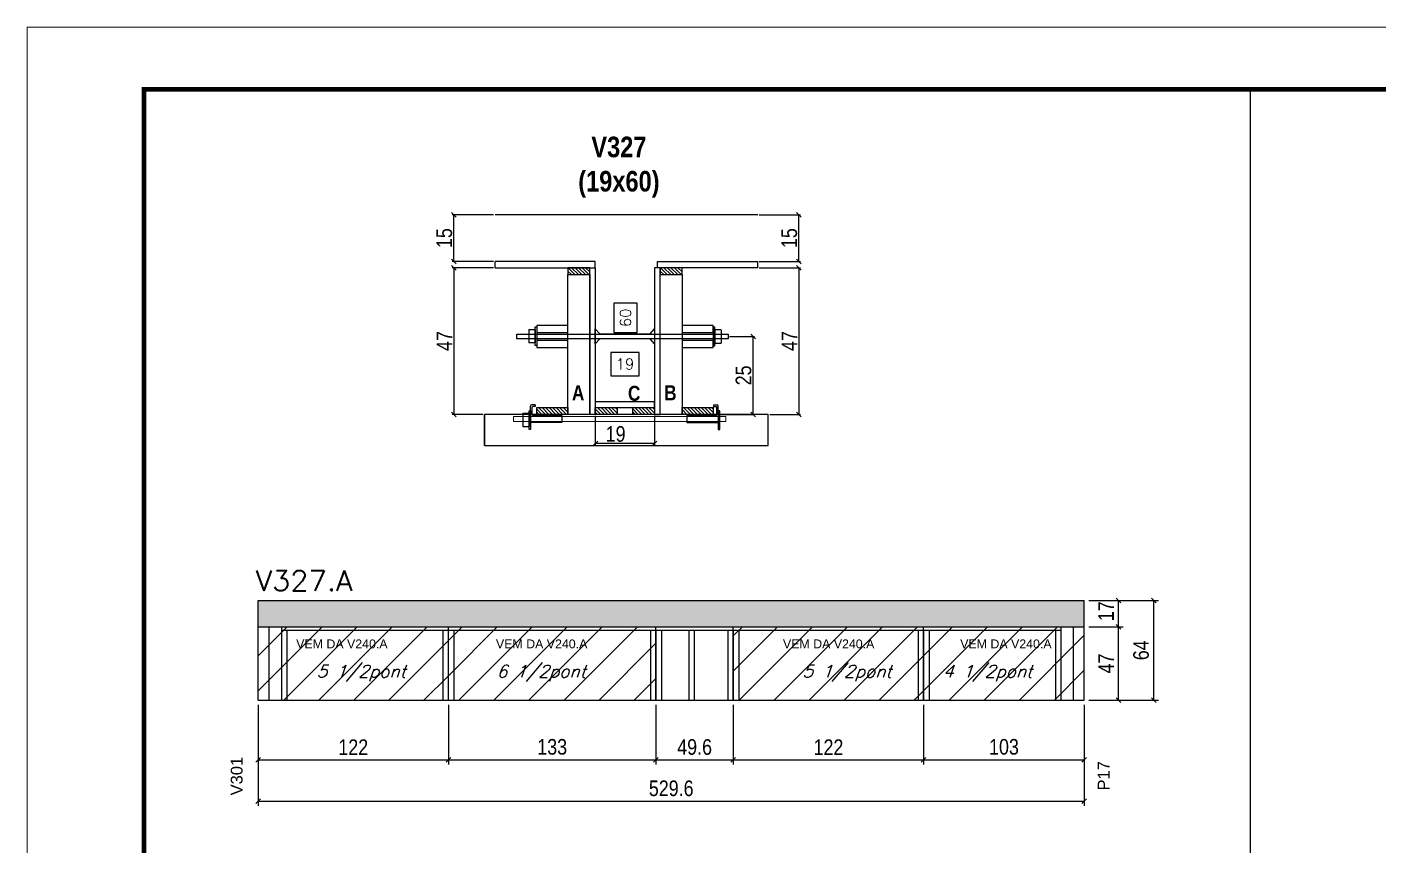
# Model space of a CAD drawing. Extents: x -3394 to 16474, y -5031 to 14397.
# Drawn here: x 7442 to 8309, y 3534 to 4059 of the extents above; entities that cross this region are included whole.
import ezdxf

# ---------------------------------------------------------------- set-up
doc = ezdxf.new("R2010")
doc.units = 0
doc.linetypes.add('DASHED', pattern=[0.75, 0.5, -0.25])
doc.layers.get('0').update_dxf_attribs({"linetype": 'CONTINUOUS'})
doc.layers.get('Defpoints').update_dxf_attribs({"linetype": 'CONTINUOUS'})
for name, color, linetype in [('1HACHURA MADEIRAS', 1, 'CONTINUOUS'), ('barrote', 251, 'CONTINUOUS'), ('COTA', 241, 'CONTINUOUS'), ('Cota Seção (2x)', 4, 'CONTINUOUS'), ('detalhes', 4, 'CONTINUOUS'), ('NOMENCLATURA', 7, 'CONTINUOUS'), ('Painéis', 200, 'CONTINUOUS'), ('presilha', 1, 'CONTINUOUS'), ('SARR_2.2x10', 60, 'CONTINUOUS'), ('SARR_2.2x7', 40, 'CONTINUOUS'), ('SARR_3.5x7', 81, 'CONTINUOUS'), ('texto', 7, 'CONTINUOUS'), ('Tubo de PVC', 51, 'CONTINUOUS')]:
    doc.layers.add(name, color=color, linetype=linetype)
for name, color, linetype, lineweight in [('CONCRETO', 251, 'CONTINUOUS', 25), ('Folhas', 255, 'CONTINUOUS', 9), ('REAPROVEITAMENTO', 251, 'CONTINUOUS', 9), ('SARRAFO DE PRESSAO', 251, 'DASHED', 9), ('SCO-___-LAJ', 2, 'CONTINUOUS', 0), ('Texto Seção', 7, 'CONTINUOUS', 15)]:
    doc.layers.add(name, color=color, linetype=linetype, lineweight=lineweight)
doc.styles.add('ARIAL', font='arial.ttf')
doc.styles.add('COTA TECNICA', font='techl___.ttf', dxfattribs={"height": 10})
doc.styles.add('COTA TECNICA 2X', font='techl___.ttf', dxfattribs={"height": 10})
doc.styles.add('REGUA-120', font='ROMANS.shx', dxfattribs={"height": 15})
doc.styles.add('ROMANS', font='romans.shx')
doc.styles.add('TECNICA', font='techb___.ttf', dxfattribs={"height": 10})
doc.dimstyles.new('Cota Seção interna', dxfattribs={"dimtxt": 7, "dimasz": 6, "dimexe": 0.18, "dimexo": 2, "dimgap": -4, "dimtad": 3, "dimdec": 1, "dimlfac": 0.5, "dimzin": 12, "dimdsep": 46, "dimtxsty": 'ROMANS', "dimblk": 'ARCHTICK', "dimcen": 0.09, "dimse1": 1, "dimse2": 1, "dimsd1": 1, "dimsd2": 1, "dimclrd": 180, "dimclre": 5, "dimclrt": 1, "dimadec": 0, "dimazin": 3, "dimtfac": 1, "dimtdec": 1, "dimtofl": 0, "dimtmove": 0, "dimatfit": 3, "dimldrblk": 'ARCHTICK', "dimfxl": 1, "dimtolj": 1, "dimtzin": 0, "dimarcsym": 0})
doc.dimstyles.new('PAINEL', dxfattribs={"dimtxt": 10, "dimasz": 3, "dimexe": 3, "dimexo": 3, "dimgap": 3, "dimtad": 1, "dimdec": 1, "dimzin": 12, "dimdsep": 46, "dimtxsty": 'COTA TECNICA', "dimblk1": 'OBLIQUE', "dimblk2": 'OBLIQUE', "dimsah": 1, "dimcen": 0.9, "dimclrd": 4, "dimclre": 4, "dimclrt": 240, "dimadec": 1, "dimazin": 3, "dimtfac": 1, "dimtdec": 1, "dimtmove": 0, "dimatfit": 3, "dimfxl": 1, "dimtolj": 1, "dimtzin": 12, "dimarcsym": 0})
doc.dimstyles.new('SECAO', dxfattribs={"dimscale": 0.333333, "dimtxt": 5, "dimasz": 9, "dimexe": 3, "dimexo": 3, "dimgap": 3, "dimtad": 1, "dimdec": 1, "dimlfac": 0.5, "dimzin": 12, "dimdsep": 46, "dimtxsty": 'COTA TECNICA 2X', "dimblk1": 'OBLIQUE', "dimblk2": 'OBLIQUE', "dimsah": 1, "dimcen": 0.9, "dimclrd": 4, "dimclre": 4, "dimclrt": 240, "dimadec": 1, "dimazin": 3, "dimtfac": 1, "dimtdec": 1, "dimtmove": 0, "dimatfit": 3, "dimfxl": 1, "dimtolj": 1, "dimtzin": 12, "dimarcsym": 0})
pattern_1 = [(45, (5717.438, -4862.023), (-11.22532, 11.22532), [])]

# ---------------------------------------------------------------- blocks, each defined once
blk = doc.blocks.new('9999999999')
at = {"layer": 'Folhas'}
blk.add_lwpolyline([(98138.98, 34190.21), (99623.98, 34190.21), (99623.98, 35240.21), (98138.98, 35240.21)], close=True, dxfattribs=at)
at = {"layer": 'Folhas', "color": 30, "const_width": 3}
blk.add_lwpolyline([(98213.98, 34230.21), (99583.98, 34230.21), (99583.98, 35200.21), (98213.98, 35200.21)], close=True, dxfattribs=at)
blk = doc.blocks.new('_Oblique')
at = {"color": 0, "linetype": 'ByBlock', "lineweight": -2}
blk.add_line((-0.5, -0.5), (0.5, 0.5), dxfattribs=at)
blk = doc.blocks.new('*D1207')
at = {"layer": 'COTA', "color": 4, "lineweight": -2, "transparency": 16777216}
for p, q in [((7806.48, 3810.06), (7806.48, 3791.39)), ((7844.48, 3810.06), (7844.48, 3791.39)), ((7844.48, 3792.39), (7806.48, 3792.39))]:
    blk.add_line(p, q, dxfattribs=at)
at = {"layer": 'Defpoints', "color": 0, "transparency": 16777216}
for p in [(7806.48, 3811.06), (7844.48, 3811.06), (7806.48, 3792.39)]:
    blk.add_point(p, dxfattribs=at)
at = {"layer": 'COTA', "color": 4, "lineweight": -2, "transparency": 16777216, "xscale": 3, "yscale": 3, "zscale": 3, "rotation": 180}
blk.add_blockref('_Oblique', (7806.48, 3792.39), dxfattribs=at)
at = {"layer": 'COTA', "color": 4, "lineweight": -2, "transparency": 16777216, "xscale": 3, "yscale": 3, "zscale": 3}
blk.add_blockref('_Oblique', (7844.48, 3792.39), dxfattribs=at)
at = {"layer": 'COTA', "color": 240, "transparency": 16777216, "insert": (7819.48, 3798.47), "char_height": 10, "attachment_point": 5, "style": 'COTA TECNICA 2X'}
blk.add_mtext('\\A1;19', dxfattribs=at)
blk = doc.blocks.new('PRESILHA METÁLICA 1')
at = {"layer": 'presilha'}
for p, q in [((0, 13), (6, 13)), ((0, 13), (0, 0)), ((6, 15.5), (7.5, 15.5)), ((6, -2.5), (6, 15.5)), ((6, 13), (6, 0)), ((7.5, 10.6), (7.5, 19.9)), ((7.5, 15.5), (7.5, -2.5)), ((12, 21), (8.6, 21)), ((9, 11.6), (9, 18.9)), ((12, 19.5), (9.6, 19.5)), ((12, 21), (12, 19.5)), ((6, 0), (0, 0)), ((37.5, 4.1), (7.5, 4.1)), ((37.5, 11), (9.6, 11)), ((37.5, 11), (37.5, 4.1)), ((7.5, -2.5), (6, -2.5))]:
    blk.add_line(p, q, dxfattribs=at)
for centre, radius, start, end in [((8.6, 19.9), 1.14, 90, 180), ((9.6, 18.9), 0.57, 90, 180), ((9.6, 11.6), 0.57, 180, 270)]:
    blk.add_arc(centre, radius, start, end, dxfattribs=at)
blk = doc.blocks.new('PRESILHA METÁLICA 2')
at = {"layer": 'presilha'}
for p, q in [((-30.8, 13.5), (-30.8, 6.6)), ((-30.8, 13.5), (-2.8, 13.5)), ((-5.2, 23.5), (-5.2, 22)), ((-5.2, 23.5), (-1.9, 23.5)), ((-5.2, 22), (-2.8, 22)), ((-2.2, 14.1), (-2.2, 21.4)), ((0.8, 18), (-0.8, 18)), ((-0.8, 18), (-0.8, 0)), ((-0.8, 14.6), (-0.8, 22.4)), ((0.8, 0), (0.8, 18)), ((-30.8, 6.6), (-0.8, 6.6)), ((-0.8, 0), (0.8, 0))]:
    blk.add_line(p, q, dxfattribs=at)
for centre, radius, start, end in [((-2.8, 21.4), 0.57, 0, 90), ((-2.8, 14.1), 0.57, 270, 0), ((-1.9, 22.4), 1.14, 0, 90)]:
    blk.add_arc(centre, radius, start, end, dxfattribs=at)
blk = doc.blocks.new('*D1208')
at = {"layer": 'COTA', "color": 4, "lineweight": -2, "transparency": 16777216}
for p, q in [((7741.18, 3905.06), (7714.82, 3905.06)), ((7715.82, 3905.06), (7715.82, 3811.06)), ((7734.42, 3811.06), (7714.82, 3811.06))]:
    blk.add_line(p, q, dxfattribs=at)
at = {"layer": 'Defpoints', "color": 0, "transparency": 16777216}
for p in [(7742.18, 3905.06), (7715.82, 3811.06), (7735.42, 3811.06)]:
    blk.add_point(p, dxfattribs=at)
at = {"layer": 'COTA', "color": 4, "lineweight": -2, "transparency": 16777216, "xscale": 3, "yscale": 3, "zscale": 3}
for p, rotation in [((7715.82, 3905.06), 90), ((7715.82, 3811.06), 270)]:
    blk.add_blockref('_Oblique', p, dxfattribs=dict(at, rotation=rotation))
at = {"layer": 'COTA', "color": 240, "transparency": 16777216, "insert": (7709.75, 3858.06), "char_height": 10, "attachment_point": 5, "rotation": 90, "style": 'COTA TECNICA 2X'}
blk.add_mtext('\\A1;47', dxfattribs=at)
blk = doc.blocks.new('*D1209')
at = {"layer": 'Cota Seção (2x)', "color": 180, "lineweight": -2, "transparency": 16777216}
for p, q in [((7833.32, 3882.45), (7818.32, 3882.45)), ((7818.32, 3882.45), (7818.32, 3863.45)), ((7833.32, 3863.45), (7833.32, 3882.45)), ((7818.32, 3863.45), (7833.32, 3863.45))]:
    blk.add_line(p, q, dxfattribs=at)
at = {"layer": 'Defpoints', "color": 0, "transparency": 16777216}
for p in [(7837.32, 3939.06), (7844.48, 3939.06), (7837.06, 3819.06)]:
    blk.add_point(p, dxfattribs=at)
at = {"layer": 'Cota Seção (2x)', "color": 1, "transparency": 16777216, "insert": (7825.82, 3872.95), "char_height": 7, "attachment_point": 5, "rotation": 90, "style": 'ROMANS'}
blk.add_mtext('\\A1;60', dxfattribs=at)
blk = doc.blocks.new('_ArchTick')
at = {"color": 0, "linetype": 'ByBlock', "const_width": 0.15}
blk.add_lwpolyline([(-0.5, -0.5), (0.5, 0.5)], dxfattribs=at)
blk = doc.blocks.new('*D1210')
at = {"layer": 'COTA', "color": 4, "lineweight": -2, "transparency": 16777216}
for p, q in [((7741.18, 3939.06), (7714.82, 3939.06)), ((7715.82, 3909.06), (7715.82, 3939.06)), ((7741.18, 3909.06), (7714.82, 3909.06))]:
    blk.add_line(p, q, dxfattribs=at)
at = {"layer": 'Defpoints', "color": 0, "transparency": 16777216}
for p in [(7715.82, 3939.06), (7742.18, 3939.06), (7742.18, 3909.06)]:
    blk.add_point(p, dxfattribs=at)
at = {"layer": 'COTA', "color": 4, "lineweight": -2, "transparency": 16777216, "xscale": 3, "yscale": 3, "zscale": 3}
for p, rotation in [((7715.82, 3939.06), 90), ((7715.82, 3909.06), 270)]:
    blk.add_blockref('_Oblique', p, dxfattribs=dict(at, rotation=rotation))
at = {"layer": 'COTA', "color": 240, "transparency": 16777216, "insert": (7709.71, 3924.06), "char_height": 10, "attachment_point": 5, "rotation": 90, "style": 'COTA TECNICA 2X'}
blk.add_mtext('\\A1;15', dxfattribs=at)
blk = doc.blocks.new('*D1211')
at = {"layer": 'COTA', "color": 4, "lineweight": -2, "transparency": 16777216}
for p, q in [((7911.58, 3905.06), (7937.93, 3905.06)), ((7936.93, 3905.06), (7936.93, 3811.06)), ((7918.34, 3811.06), (7937.93, 3811.06))]:
    blk.add_line(p, q, dxfattribs=at)
at = {"layer": 'Defpoints', "color": 0, "transparency": 16777216}
for p in [(7910.58, 3905.06), (7917.34, 3811.06), (7936.93, 3811.06)]:
    blk.add_point(p, dxfattribs=at)
at = {"layer": 'COTA', "color": 4, "lineweight": -2, "transparency": 16777216, "xscale": 3, "yscale": 3, "zscale": 3}
for p, rotation in [((7936.93, 3905.06), 90), ((7936.93, 3811.06), 270)]:
    blk.add_blockref('_Oblique', p, dxfattribs=dict(at, rotation=rotation))
at = {"layer": 'COTA', "color": 240, "transparency": 16777216, "insert": (7930.86, 3858.06), "char_height": 10, "attachment_point": 5, "rotation": 90, "style": 'COTA TECNICA 2X'}
blk.add_mtext('\\A1;47', dxfattribs=at)
blk = doc.blocks.new('*D1212')
at = {"layer": 'COTA', "color": 4, "lineweight": -2, "transparency": 16777216}
for p, q in [((7911.58, 3939.06), (7937.93, 3939.06)), ((7936.93, 3909.06), (7936.93, 3939.06)), ((7911.58, 3909.06), (7937.93, 3909.06))]:
    blk.add_line(p, q, dxfattribs=at)
at = {"layer": 'Defpoints', "color": 0, "transparency": 16777216}
for p in [(7910.58, 3939.06), (7936.93, 3939.06), (7910.58, 3909.06)]:
    blk.add_point(p, dxfattribs=at)
at = {"layer": 'COTA', "color": 4, "lineweight": -2, "transparency": 16777216, "xscale": 3, "yscale": 3, "zscale": 3}
for p, rotation in [((7936.93, 3939.06), 90), ((7936.93, 3909.06), 270)]:
    blk.add_blockref('_Oblique', p, dxfattribs=dict(at, rotation=rotation))
at = {"layer": 'COTA', "color": 240, "transparency": 16777216, "insert": (7930.83, 3924.06), "char_height": 10, "attachment_point": 5, "rotation": 90, "style": 'COTA TECNICA 2X'}
blk.add_mtext('\\A1;15', dxfattribs=at)
blk = doc.blocks.new('*D1304')
at = {"layer": 'Cota Seção (2x)', "color": 180, "lineweight": -2, "transparency": 16777216}
for p, q in [((7834.48, 3850.83), (7816.48, 3850.83)), ((7816.48, 3850.83), (7816.48, 3835.83)), ((7834.48, 3835.83), (7834.48, 3850.83)), ((7816.48, 3835.83), (7834.48, 3835.83))]:
    blk.add_line(p, q, dxfattribs=at)
at = {"layer": 'Defpoints', "color": 0, "transparency": 16777216}
for p in [(7844.48, 3831.83), (7806.48, 3819.06), (7844.48, 3819.06)]:
    blk.add_point(p, dxfattribs=at)
at = {"layer": 'Cota Seção (2x)', "color": 1, "transparency": 16777216, "insert": (7825.48, 3843.33), "char_height": 7, "attachment_point": 5, "style": 'ROMANS'}
blk.add_mtext('\\A1;19', dxfattribs=at)
blk = doc.blocks.new('*D1213')
at = {"layer": 'COTA', "color": 4, "linetype": 'ByBlock', "lineweight": -2, "transparency": 16777216}
for p, q in [((8122.92, 3674.83), (8144.92, 3674.83)), ((8141.92, 3627.83), (8141.92, 3674.83)), ((8122.92, 3627.83), (8144.92, 3627.83))]:
    blk.add_line(p, q, dxfattribs=at)
at = {"layer": 'Defpoints', "color": 0, "linetype": 'ByBlock', "transparency": 16777216}
for p in [(8119.92, 3674.83), (8141.92, 3674.83), (8119.92, 3627.83)]:
    blk.add_point(p, dxfattribs=at)
at = {"layer": 'COTA', "color": 4, "linetype": 'ByBlock', "lineweight": -2, "transparency": 16777216, "xscale": 3, "yscale": 3, "zscale": 3}
for p, rotation in [((8141.92, 3674.83), 90), ((8141.92, 3627.83), 270)]:
    blk.add_blockref('_Oblique', p, dxfattribs=dict(at, rotation=rotation))
at = {"layer": 'COTA', "color": 240, "linetype": 'ByBlock', "transparency": 16777216, "insert": (8133.85, 3651.33), "char_height": 10, "attachment_point": 5, "rotation": 90, "style": 'COTA TECNICA'}
blk.add_mtext('\\A1;47', dxfattribs=at)
blk = doc.blocks.new('*D1214')
at = {"layer": 'COTA', "color": 4, "linetype": 'ByBlock', "lineweight": -2, "transparency": 16777216}
for p, q in [((8122.92, 3691.83), (8144.92, 3691.83)), ((8141.92, 3674.83), (8141.92, 3691.83)), ((8122.92, 3674.83), (8144.92, 3674.83))]:
    blk.add_line(p, q, dxfattribs=at)
at = {"layer": 'Defpoints', "color": 0, "linetype": 'ByBlock', "transparency": 16777216}
for p in [(8119.92, 3691.83), (8141.92, 3691.83), (8119.92, 3674.83)]:
    blk.add_point(p, dxfattribs=at)
at = {"layer": 'COTA', "color": 4, "linetype": 'ByBlock', "lineweight": -2, "transparency": 16777216, "xscale": 3, "yscale": 3, "zscale": 3}
for p, rotation in [((8141.92, 3691.83), 90), ((8141.92, 3674.83), 270)]:
    blk.add_blockref('_Oblique', p, dxfattribs=dict(at, rotation=rotation))
at = {"layer": 'COTA', "color": 240, "linetype": 'ByBlock', "transparency": 16777216, "insert": (8133.85, 3684.83), "char_height": 10, "attachment_point": 5, "rotation": 90, "style": 'COTA TECNICA'}
blk.add_mtext('\\A1;17', dxfattribs=at)
blk = doc.blocks.new('*D1215')
at = {"layer": 'COTA', "color": 4, "linetype": 'ByBlock', "lineweight": -2, "transparency": 16777216}
for p, q in [((8122.92, 3691.83), (8167.42, 3691.83)), ((8164.42, 3627.83), (8164.42, 3691.83)), ((8122.92, 3627.83), (8167.42, 3627.83))]:
    blk.add_line(p, q, dxfattribs=at)
at = {"layer": 'Defpoints', "color": 0, "linetype": 'ByBlock', "transparency": 16777216}
for p in [(8119.92, 3691.83), (8164.42, 3691.83), (8119.92, 3627.83)]:
    blk.add_point(p, dxfattribs=at)
at = {"layer": 'COTA', "color": 4, "linetype": 'ByBlock', "lineweight": -2, "transparency": 16777216, "xscale": 3, "yscale": 3, "zscale": 3}
for p, rotation in [((8164.42, 3691.83), 90), ((8164.42, 3627.83), 270)]:
    blk.add_blockref('_Oblique', p, dxfattribs=dict(at, rotation=rotation))
at = {"layer": 'COTA', "color": 240, "linetype": 'ByBlock', "transparency": 16777216, "insert": (8156.32, 3659.83), "char_height": 10, "attachment_point": 5, "rotation": 90, "style": 'COTA TECNICA'}
blk.add_mtext('\\A1;64', dxfattribs=at)
blk = doc.blocks.new('*D1216')
at = {"layer": 'COTA', "color": 4, "linetype": 'ByBlock', "lineweight": -2, "transparency": 16777216}
for p, q in [((7590.32, 3624.83), (7590.32, 3586.64)), ((7712.32, 3624.83), (7712.32, 3586.64)), ((7590.32, 3589.64), (7712.32, 3589.64))]:
    blk.add_line(p, q, dxfattribs=at)
at = {"layer": 'Defpoints', "color": 0, "linetype": 'ByBlock', "transparency": 16777216}
for p in [(7590.32, 3627.83), (7712.32, 3627.83), (7712.32, 3589.64)]:
    blk.add_point(p, dxfattribs=at)
at = {"layer": 'COTA', "color": 4, "linetype": 'ByBlock', "lineweight": -2, "transparency": 16777216, "xscale": 3, "yscale": 3, "zscale": 3, "rotation": 180}
blk.add_blockref('_Oblique', (7590.32, 3589.64), dxfattribs=at)
at = {"layer": 'COTA', "color": 4, "linetype": 'ByBlock', "lineweight": -2, "transparency": 16777216, "xscale": 3, "yscale": 3, "zscale": 3}
blk.add_blockref('_Oblique', (7712.32, 3589.64), dxfattribs=at)
at = {"layer": 'COTA', "color": 240, "linetype": 'ByBlock', "transparency": 16777216, "insert": (7651.32, 3597.7), "char_height": 10, "attachment_point": 5, "style": 'COTA TECNICA'}
blk.add_mtext('\\A1;122', dxfattribs=at)
blk = doc.blocks.new('*D1217')
at = {"layer": 'COTA', "color": 4, "linetype": 'ByBlock', "lineweight": -2, "transparency": 16777216}
for p, q in [((7894.92, 3624.83), (7894.92, 3586.64)), ((8016.92, 3624.83), (8016.92, 3586.64)), ((7894.92, 3589.64), (8016.92, 3589.64))]:
    blk.add_line(p, q, dxfattribs=at)
at = {"layer": 'Defpoints', "color": 0, "linetype": 'ByBlock', "transparency": 16777216}
for p in [(7894.92, 3627.83), (8016.92, 3627.83), (8016.92, 3589.64)]:
    blk.add_point(p, dxfattribs=at)
at = {"layer": 'COTA', "color": 4, "linetype": 'ByBlock', "lineweight": -2, "transparency": 16777216, "xscale": 3, "yscale": 3, "zscale": 3, "rotation": 180}
blk.add_blockref('_Oblique', (7894.92, 3589.64), dxfattribs=at)
at = {"layer": 'COTA', "color": 4, "linetype": 'ByBlock', "lineweight": -2, "transparency": 16777216, "xscale": 3, "yscale": 3, "zscale": 3}
blk.add_blockref('_Oblique', (8016.92, 3589.64), dxfattribs=at)
at = {"layer": 'COTA', "color": 240, "linetype": 'ByBlock', "transparency": 16777216, "insert": (7955.92, 3597.7), "char_height": 10, "attachment_point": 5, "style": 'COTA TECNICA'}
blk.add_mtext('\\A1;122', dxfattribs=at)
blk = doc.blocks.new('*D1218')
at = {"layer": 'COTA', "color": 4, "linetype": 'ByBlock', "lineweight": -2, "transparency": 16777216}
for p, q in [((7590.32, 3624.83), (7590.32, 3560.14)), ((8119.92, 3624.83), (8119.92, 3560.14)), ((7590.32, 3563.14), (8119.92, 3563.14))]:
    blk.add_line(p, q, dxfattribs=at)
at = {"layer": 'Defpoints', "color": 0, "linetype": 'ByBlock', "transparency": 16777216}
for p in [(7590.32, 3627.83), (8119.92, 3627.83), (8119.92, 3563.14)]:
    blk.add_point(p, dxfattribs=at)
at = {"layer": 'COTA', "color": 4, "linetype": 'ByBlock', "lineweight": -2, "transparency": 16777216, "xscale": 3, "yscale": 3, "zscale": 3, "rotation": 180}
blk.add_blockref('_Oblique', (7590.32, 3563.14), dxfattribs=at)
at = {"layer": 'COTA', "color": 4, "linetype": 'ByBlock', "lineweight": -2, "transparency": 16777216, "xscale": 3, "yscale": 3, "zscale": 3}
blk.add_blockref('_Oblique', (8119.92, 3563.14), dxfattribs=at)
at = {"layer": 'COTA', "color": 240, "linetype": 'ByBlock', "transparency": 16777216, "insert": (7855.12, 3571.28), "char_height": 10, "attachment_point": 5, "style": 'COTA TECNICA'}
blk.add_mtext('\\A1;529.6', dxfattribs=at)
blk = doc.blocks.new('*D1305')
at = {"layer": 'COTA', "color": 4, "linetype": 'ByBlock', "lineweight": -2, "transparency": 16777216}
for p, q in [((8016.92, 3624.83), (8016.92, 3586.64)), ((8119.92, 3612.58), (8119.92, 3586.64)), ((8016.92, 3589.64), (8119.92, 3589.64))]:
    blk.add_line(p, q, dxfattribs=at)
at = {"layer": 'Defpoints', "color": 0, "linetype": 'ByBlock', "transparency": 16777216}
for p in [(8016.92, 3627.83), (8119.92, 3615.58), (8119.92, 3589.64)]:
    blk.add_point(p, dxfattribs=at)
at = {"layer": 'COTA', "color": 4, "linetype": 'ByBlock', "lineweight": -2, "transparency": 16777216, "xscale": 3, "yscale": 3, "zscale": 3, "rotation": 180}
blk.add_blockref('_Oblique', (8016.92, 3589.64), dxfattribs=at)
at = {"layer": 'COTA', "color": 4, "linetype": 'ByBlock', "lineweight": -2, "transparency": 16777216, "xscale": 3, "yscale": 3, "zscale": 3}
blk.add_blockref('_Oblique', (8119.92, 3589.64), dxfattribs=at)
at = {"layer": 'COTA', "color": 240, "linetype": 'ByBlock', "transparency": 16777216, "insert": (8068.42, 3597.86), "char_height": 10, "attachment_point": 5, "style": 'COTA TECNICA'}
blk.add_mtext('\\A1;103', dxfattribs=at)
blk = doc.blocks.new('*D1245')
at = {"layer": 'COTA', "color": 4, "lineweight": -2, "transparency": 16777216}
for p, q in [((7712.32, 3624.83), (7712.32, 3586.64)), ((7845.32, 3624.83), (7845.32, 3586.64)), ((7712.32, 3589.64), (7845.32, 3589.64))]:
    blk.add_line(p, q, dxfattribs=at)
at = {"layer": 'Defpoints', "color": 0, "transparency": 16777216}
for p in [(7712.32, 3627.83), (7845.32, 3627.83), (7845.32, 3589.64)]:
    blk.add_point(p, dxfattribs=at)
at = {"layer": 'COTA', "color": 4, "lineweight": -2, "transparency": 16777216, "xscale": 3, "yscale": 3, "zscale": 3, "rotation": 180}
blk.add_blockref('_Oblique', (7712.32, 3589.64), dxfattribs=at)
at = {"layer": 'COTA', "color": 4, "lineweight": -2, "transparency": 16777216, "xscale": 3, "yscale": 3, "zscale": 3}
blk.add_blockref('_Oblique', (7845.32, 3589.64), dxfattribs=at)
at = {"layer": 'COTA', "color": 240, "transparency": 16777216, "insert": (7778.82, 3597.86), "char_height": 10, "attachment_point": 5, "style": 'COTA TECNICA'}
blk.add_mtext('\\A1;133', dxfattribs=at)
blk = doc.blocks.new('*D1246')
at = {"layer": 'COTA', "color": 4, "lineweight": -2, "transparency": 16777216}
for p, q in [((7845.32, 3624.83), (7845.32, 3586.64)), ((7894.92, 3624.83), (7894.92, 3586.64)), ((7845.32, 3589.64), (7894.92, 3589.64))]:
    blk.add_line(p, q, dxfattribs=at)
at = {"layer": 'Defpoints', "color": 0, "transparency": 16777216}
for p in [(7845.32, 3627.83), (7894.92, 3627.83), (7894.92, 3589.64)]:
    blk.add_point(p, dxfattribs=at)
at = {"layer": 'COTA', "color": 4, "lineweight": -2, "transparency": 16777216, "xscale": 3, "yscale": 3, "zscale": 3, "rotation": 180}
blk.add_blockref('_Oblique', (7845.32, 3589.64), dxfattribs=at)
at = {"layer": 'COTA', "color": 4, "lineweight": -2, "transparency": 16777216, "xscale": 3, "yscale": 3, "zscale": 3}
blk.add_blockref('_Oblique', (7894.92, 3589.64), dxfattribs=at)
at = {"layer": 'COTA', "color": 240, "transparency": 16777216, "insert": (7870.12, 3597.77), "char_height": 10, "attachment_point": 5, "style": 'COTA TECNICA'}
blk.add_mtext('\\A1;49.6', dxfattribs=at)
blk = doc.blocks.new('*D1188')
at = {"layer": 'COTA', "color": 4, "lineweight": -2, "transparency": 16777216}
for p, q in [((7892.56, 3861.06), (7908.61, 3861.06)), ((7907.61, 3811.06), (7907.61, 3861.06)), ((7883.08, 3811.06), (7908.61, 3811.06))]:
    blk.add_line(p, q, dxfattribs=at)
at = {"layer": 'Defpoints', "color": 0, "transparency": 16777216}
for p in [(7891.56, 3861.06), (7907.61, 3861.06), (7882.08, 3811.06)]:
    blk.add_point(p, dxfattribs=at)
at = {"layer": 'COTA', "color": 4, "lineweight": -2, "transparency": 16777216, "xscale": 3, "yscale": 3, "zscale": 3}
for p, rotation in [((7907.61, 3861.06), 90), ((7907.61, 3811.06), 270)]:
    blk.add_blockref('_Oblique', p, dxfattribs=dict(at, rotation=rotation))
at = {"layer": 'COTA', "color": 240, "transparency": 16777216, "insert": (7901.5, 3836.06), "char_height": 10, "attachment_point": 5, "rotation": 90, "style": 'COTA TECNICA 2X'}
blk.add_mtext('\\A1;25', dxfattribs=at)

msp = doc.modelspace()

# ---------------------------------------------------------------- hatches: boundary and pattern name
at = {"layer": 'COTA', "linetype": 'Continuous'}
h = msp.add_hatch(dxfattribs=at)
h.set_pattern_fill('AR-CONC', color=256, scale=0.05)
h.set_pattern_definition([(50, (5717.438, -4862.023), (9.1092334, -0.796954), [0.9525, -10.4775]), (355, (5717.438, -4862.023), (-1.762171, 9.552842), [0.762, -8.382029]), (100.45144, (5718.197, -4862.09), (7.347062, 8.755888), [0.8095, -8.904512]), (46.1842, (5717.438, -4859.483), (13.553952, -2.102116), [1.42875, -15.71625]), (96.63556, (5718.567, -4859.658), (11.870207, 12.371306), [1.214251, -13.35678]), (351.18415, (5717.438, -4859.483), (11.870207, 12.371306), [1.142998, -12.572987]), (21, (5718.708, -4860.118), (7.5807196, -5.11326), [0.9525, -10.4775]), (326, (5718.708, -4860.118), (3.090101, 9.209398), [0.762, -8.382]), (71.45144, (5719.3395, -4860.544), (10.670821, 4.0961384), [0.8095, -8.904497]), (37.5, (5717.4377, -4862.0232), (0.1544302, 4.227752), [0, -8.2804, 0, -8.509, 0, -8.41375]), (7.5, (5717.4377, -4862.023), (3.3409831, 5.0090287), [0, -4.8514, 0, -8.0899, 0, -3.20675]), (327.5, (5714.6056, -4862.0232), (6.7795298, -0.2864372), [0, -3.175, 0, -9.906, 0, -13.1445]), (317.5, (5713.3356, -4862.023), (7.406459, 1.2713246), [0, -4.1275, 0, -6.5786, 0, -9.3345])])
h.paths.add_polyline_path([(8119.92, 3674.83), (8119.92, 3691.83), (7590.32, 3691.83), (7590.32, 3674.83)])
at = {"layer": 'REAPROVEITAMENTO'}
h = msp.add_hatch(dxfattribs=at)
h.set_pattern_fill('ANSI31', color=1, scale=3, angle=90, style=0)
h.set_pattern_definition([(135, (-4863.204, -6579.555), (-6.735192, -6.735192), [])])
h.paths.add_polyline_path([(7964.38, 3664.52), (7964.38, 3685.64), (7943.79, 3685.64), (7943.79, 3664.52)], flags=9)
h.paths.add_polyline_path([(7885.26, 3662.03), (7885.26, 3674.61), (7871.12, 3674.61), (7871.12, 3662.03)], flags=9)
h = msp.add_hatch(dxfattribs=at)
h.set_pattern_fill('ANSI31', color=256, scale=5)
h.set_pattern_definition(pattern_1)
h.paths.add_polyline_path([(7590.32, 3674.83), (7590.32, 3627.83), (7712.32, 3627.83), (7712.32, 3674.83)])
h = msp.add_hatch(dxfattribs=at)
h.set_pattern_fill('ANSI31', color=256, scale=5)
h.set_pattern_definition(pattern_1)
h.paths.add_polyline_path([(7712.32, 3674.83), (7712.32, 3627.83), (7845.32, 3627.83), (7845.32, 3674.83)])
h = msp.add_hatch(dxfattribs=at)
h.set_pattern_fill('ANSI31', color=256, scale=5)
h.set_pattern_definition(pattern_1)
h.paths.add_polyline_path([(8016.92, 3627.83), (8016.92, 3674.83), (7894.92, 3674.83), (7894.92, 3627.83)])
h = msp.add_hatch(dxfattribs=at)
h.set_pattern_fill('ANSI31', color=256, scale=5)
h.set_pattern_definition(pattern_1)
h.paths.add_polyline_path([(8016.92, 3627.83), (8119.92, 3627.83), (8119.92, 3674.83), (8016.92, 3674.83)])
at = {"layer": 'SARR_2.2x10'}
h = msp.add_hatch(dxfattribs=at)
h.set_pattern_fill('ANSI31', color=256, scale=0.5, angle=90)
h.set_pattern_definition([(135, (40866.6995, -119701.1096), (-1.122532015, -1.122532015), [])])
h.paths.add_polyline_path([(7768.88, 3815.46), (7768.88, 3811.06), (7788.88, 3811.06), (7788.88, 3815.46)])
h = msp.add_hatch(dxfattribs=at)
h.set_pattern_fill('ANSI31', color=256, scale=0.5, angle=90)
h.set_pattern_definition([(135, (40979.8995, -119701.1096), (-1.122532015, -1.122532015), [])])
h.paths.add_polyline_path([(7862.08, 3815.46), (7862.08, 3811.06), (7882.08, 3811.06), (7882.08, 3815.46)])
at = {"layer": 'SARR_2.2x7'}
h = msp.add_hatch(dxfattribs=at)
h.set_pattern_fill('ANSI31', color=256, scale=0.5, angle=90)
h.set_pattern_definition([(135, (40811.4995, -119611.5096), (-1.122532015, -1.122532015), [])])
h.paths.add_polyline_path([(7788.88, 3905.06), (7788.88, 3900.66), (7802.88, 3900.66), (7802.88, 3905.06)])
h = msp.add_hatch(dxfattribs=at)
h.set_pattern_fill('ANSI31', color=256, scale=0.5, angle=90)
h.set_pattern_definition([(135, (40870.6995, -119611.5096), (-1.122532015, -1.122532015), [])])
h.paths.add_polyline_path([(7848.08, 3905.06), (7848.08, 3900.66), (7862.08, 3900.66), (7862.08, 3905.06)])
h = msp.add_hatch(dxfattribs=at)
h.set_pattern_fill('ANSI31', color=256, scale=0.5, angle=90)
h.set_pattern_definition([(135, (40994.2995, -119701.1096), (-1.122532015, -1.122532015), [])])
h.paths.add_polyline_path([(7806.48, 3815.46), (7806.48, 3811.06), (7820.48, 3811.06), (7820.48, 3815.46)])
h = msp.add_hatch(dxfattribs=at)
h.set_pattern_fill('ANSI31', color=256, scale=0.5, angle=90)
h.set_pattern_definition([(135, (41018.2995, -119701.1096), (-1.122532015, -1.122532015), [])])
h.paths.add_polyline_path([(7830.48, 3815.46), (7830.48, 3811.06), (7844.48, 3811.06), (7844.48, 3815.46)])

# ---------------------------------------------------------------- linework, layer by layer
at = {"layer": '1HACHURA MADEIRAS', "elevation": 0}
for points in [[(7788.88, 3867.97), (7768.88, 3867.97), (7768.88, 3863.57), (7788.88, 3863.57)], [(7882.08, 3867.97), (7862.08, 3867.97), (7862.08, 3863.57), (7882.08, 3863.57)], [(7788.88, 3858.37), (7768.88, 3858.37), (7768.88, 3853.97), (7788.88, 3853.97)], [(7882.08, 3858.37), (7862.08, 3858.37), (7862.08, 3853.97), (7882.08, 3853.97)]]:
    msp.add_lwpolyline(points, close=True, dxfattribs=at)
at = {"layer": 'barrote', "elevation": 0}
msp.add_lwpolyline([(7735.42, 3791.06), (7917.34, 3791.06), (7917.34, 3811.06), (7735.42, 3811.06)], close=True, dxfattribs=at)
at = {"layer": 'CONCRETO', "linetype": 'Continuous'}
msp.add_line((7910.58, 3939.06), (7742.18, 3939.06), dxfattribs=at)
at = {"layer": 'COTA', "linetype": 'Continuous'}
msp.add_line((8226.14, 4019.38), (8226.14, 3248.62), dxfattribs=at)
at = {"layer": 'COTA', "linetype": 'ByBlock'}
for p, q in [((7590.32, 3691.83), (8119.92, 3691.83)), ((7590.32, 3674.83), (7590.32, 3691.83)), ((8119.92, 3674.83), (8119.92, 3691.83))]:
    msp.add_line(p, q, dxfattribs=at)
at = {"layer": 'detalhes', "color": 250}
msp.add_line((7735.42, 3791.06), (7735.42, 3811.06), dxfattribs=at)
at = {"layer": 'Painéis', "linetype": 'Continuous'}
for p, q in [((7742.18, 3905.06), (7742.18, 3909.06)), ((7910.58, 3905.06), (7910.58, 3909.06))]:
    msp.add_line(p, q, dxfattribs=at)
at = {"layer": 'Painéis', "linetype": 'ByBlock'}
for p, q in [((7590.32, 3674.83), (8119.92, 3674.83)), ((7590.32, 3627.83), (7590.32, 3674.83)), ((7712.32, 3627.83), (7712.32, 3674.83)), ((7845.32, 3627.83), (7845.32, 3674.83)), ((7894.92, 3627.83), (7894.92, 3674.83)), ((8016.92, 3627.83), (8016.92, 3674.83)), ((8119.92, 3627.83), (8119.92, 3674.83)), ((7590.32, 3627.83), (8119.92, 3627.83))]:
    msp.add_line(p, q, dxfattribs=at)
at = {"layer": 'Painéis', "linetype": 'Continuous', "elevation": 0}
for points in [[(7742.18, 3905.06), (7806.48, 3905.06), (7806.48, 3909.06), (7742.18, 3909.06)], [(7910.58, 3905.06), (7846.28, 3905.06), (7846.28, 3909.06), (7910.58, 3909.06)]]:
    msp.add_lwpolyline(points, dxfattribs=at)
for points in [[(7802.88, 3811.06), (7802.88, 3905.06), (7806.48, 3905.06), (7806.48, 3811.06)], [(7848.08, 3811.06), (7848.08, 3905.06), (7844.48, 3905.06), (7844.48, 3811.06)], [(7844.48, 3819.06), (7806.48, 3819.06), (7806.48, 3815.46), (7844.48, 3815.46)]]:
    msp.add_lwpolyline(points, close=True, dxfattribs=at)
at = {"layer": 'presilha'}
for p, q in [((7763.88, 3865.49), (7767.88, 3865.49)), ((7763.88, 3865.49), (7763.88, 3856.83)), ((7767.88, 3867.16), (7768.88, 3867.16)), ((7767.88, 3855.16), (7767.88, 3867.16)), ((7767.88, 3865.49), (7767.88, 3856.83)), ((7768.88, 3867.16), (7768.88, 3855.16)), ((7883.08, 3866.97, 0), (7882.08, 3866.97, 0)), ((7882.08, 3866.97, 0), (7882.08, 3854.97, 0)), ((7883.08, 3854.97, 0), (7883.08, 3866.97, 0)), ((7887.08, 3865.3, 0), (7883.08, 3865.3, 0)), ((7883.08, 3865.3, 0), (7883.08, 3856.64, 0)), ((7887.08, 3865.3, 0), (7887.08, 3856.64, 0)), ((7767.88, 3856.83), (7763.88, 3856.83)), ((7883.08, 3856.64, 0), (7887.08, 3856.64, 0)), ((7768.88, 3855.16), (7767.88, 3855.16)), ((7882.08, 3854.97, 0), (7883.08, 3854.97, 0))]:
    msp.add_line(p, q, dxfattribs=at)
at = {"layer": 'presilha', "elevation": 0}
msp.add_lwpolyline([(7756.1, 3862.56), (7891.56, 3862.56), (7891.56, 3859.56), (7756.1, 3859.56)], close=True, dxfattribs=at)
at = {"layer": 'SARR_2.2x10', "elevation": 0}
for points in [[(7768.88, 3815.46), (7788.88, 3815.46), (7788.88, 3811.06), (7768.88, 3811.06)], [(7862.08, 3815.46), (7882.08, 3815.46), (7882.08, 3811.06), (7862.08, 3811.06)]]:
    msp.add_lwpolyline(points, close=True, dxfattribs=at)
at = {"layer": 'SARR_2.2x7', "linetype": 'Continuous'}
for p, q in [((7597.32, 3627.83), (7597.32, 3674.83)), ((8112.92, 3627.83), (8112.92, 3674.83)), ((7605.32, 3672.63), (7712.32, 3672.63)), ((7712.32, 3672.63), (7845.32, 3672.63)), ((7845.32, 3672.63), (8016.92, 3672.63)), ((8016.92, 3672.63), (8104.92, 3672.63))]:
    msp.add_line(p, q, dxfattribs=at)
at = {"layer": 'SARR_2.2x7', "elevation": 0}
for points in [[(7802.88, 3905.06), (7788.88, 3905.06), (7788.88, 3900.66), (7802.88, 3900.66)], [(7862.08, 3905.06), (7848.08, 3905.06), (7848.08, 3900.66), (7862.08, 3900.66)], [(7806.48, 3815.46), (7820.48, 3815.46), (7820.48, 3811.06), (7806.48, 3811.06)], [(7830.48, 3815.46), (7844.48, 3815.46), (7844.48, 3811.06), (7830.48, 3811.06)]]:
    msp.add_lwpolyline(points, close=True, dxfattribs=at)
at = {"layer": 'SARR_3.5x7'}
for p, q in [((7605.32, 3674.83), (7605.32, 3627.83)), ((8104.92, 3674.83), (8104.92, 3627.83)), ((7608.82, 3672.63), (7608.82, 3627.83)), ((7708.82, 3672.63), (7708.82, 3627.83)), ((7715.82, 3672.63), (7715.82, 3627.83)), ((7841.82, 3672.63), (7841.82, 3627.83)), ((7845.32, 3672.63), (7845.32, 3627.83)), ((7848.82, 3672.63), (7848.82, 3627.83)), ((7866.44, 3672.63), (7866.44, 3627.83)), ((7869.94, 3672.63), (7869.94, 3627.83)), ((7891.42, 3672.63), (7891.42, 3627.83)), ((7894.92, 3672.63), (7894.92, 3627.83)), ((7898.42, 3672.63), (7898.42, 3627.83)), ((8013.42, 3672.63), (8013.42, 3627.83)), ((8016.92, 3672.63), (8016.92, 3627.83)), ((8020.42, 3672.63), (8020.42, 3627.83)), ((8101.42, 3672.63), (8101.42, 3627.83)), ((7605.32, 3627.83), (7608.82, 3627.83)), ((7841.82, 3627.83), (7845.32, 3627.83)), ((7845.32, 3627.83), (7848.82, 3627.83)), ((8013.42, 3627.83), (8016.92, 3627.83)), ((8016.92, 3627.83), (8020.42, 3627.83)), ((8101.42, 3627.83), (8104.92, 3627.83))]:
    msp.add_line(p, q, dxfattribs=at)
at = {"layer": 'SARR_3.5x7', "elevation": 0}
for points in [[(7788.88, 3900.66), (7802.88, 3900.66), (7802.88, 3811.06), (7788.88, 3811.06)], [(7848.08, 3900.66), (7862.08, 3900.66), (7862.08, 3811.06), (7848.08, 3811.06)]]:
    msp.add_lwpolyline(points, close=True, dxfattribs=at)
at = {"layer": 'SCO-___-LAJ', "color": 1, "elevation": 0}
msp.add_lwpolyline([(7754.02, 3809.73), (7890.19, 3809.73), (7890.19, 3806.53), (7754.02, 3806.53)], close=True, dxfattribs=at)
at = {"layer": 'Tubo de PVC', "elevation": 0}
msp.add_lwpolyline([(7844.48, 3865.8), (7844.48, 3856.32), (7841.68, 3859.47), (7809.28, 3859.47), (7806.48, 3856.32), (7806.48, 3865.8), (7809.28, 3862.65), (7841.68, 3862.65)], close=True, dxfattribs=at)

# ---------------------------------------------------------------- block references
at = {"layer": 'presilha', "xscale": 0.6666666666666666, "yscale": 0.6666666666666666, "zscale": 0.6666666666666666}
for name, p in [('PRESILHA METÁLICA 1', (7760.01, 3803.09)), ('PRESILHA METÁLICA 2', (7885.75, 3801.43))]:
    msp.add_blockref(name, p, dxfattribs=at)
at = {"layer": 'SARRAFO DE PRESSAO', "color": 6, "linetype": 'ByBlock'}
msp.add_blockref('9999999999', (-90696.77, -31180.83), dxfattribs=at)

# ---------------------------------------------------------------- texts
at = {"layer": 'detalhes', "style": 'TECNICA'}
for s, p in [('A', (7791.5, 3820.08)), ('C', (7827.39, 3819.77)), ('B', (7850.63, 3820.08))]:
    msp.add_text(s, height=9.6, dxfattribs=at).set_placement(p)
at = {"layer": 'NOMENCLATURA', "linetype": 'Continuous', "style": 'ARIAL'}
for p in [(7614.72, 3661.09), (7742.78, 3661.09), (7926.74, 3661.09), (8040.36, 3661.09)]:
    msp.add_text('VEM DA V240.A', height=5.6753, dxfattribs=at).set_placement(p)
for s, p in [('V301', (7580.35, 3566.81)), ('P17', (8136.08, 3569.95))]:
    msp.add_text(s, height=7.567, rotation=90, dxfattribs=at).set_placement(p)
at = {"layer": 'NOMENCLATURA', "insert": (7821.59, 3989.13), "char_height": 13.2, "attachment_point": 2, "style": 'TECNICA'}
msp.add_mtext_dynamic_manual_height_columns('V327\\P(19x60)', width=13.2, gutter_width=1, heights=[0], dxfattribs=at)
at = {"layer": 'texto', "color": 2, "char_height": 8, "attachment_point": 5, "style": 'ROMANS'}
for s, insert in [('{\\Q19;\\C256;5 1/2pont}', (7656.36, 3645.05)), ('{\\Q19;\\C256;6 1/2pont}', (7771.76, 3645.05)), ('{\\Q19;\\C256;5 1/2pont}', (7967.75, 3645.05)), ('{\\Q19;\\C256;4 1/2pont}', (8057.92, 3645.05))]:
    msp.add_mtext(s, dxfattribs=dict(at, insert=insert))
at = {"layer": 'Texto Seção', "style": 'REGUA-120', "width": 1.05}
msp.add_text('V327.A', height=13, dxfattribs=at).set_placement((7588.71, 3697.91))

# ---------------------------------------------------------------- dimensions: what is measured, and where the dimension line sits
at = {"layer": 'COTA'}
for base, p1, p2, angle, picture, middle in [((7715.82, 3939.06), (7742.18, 3909.06), (7742.18, 3939.06), 90, '*D1210', (7715.82, 3924.06)), ((7936.93, 3939.06), (7910.58, 3909.06), (7910.58, 3939.06), 90, '*D1212', (7936.93, 3924.06)), ((7806.48, 3792.39, 0), (7844.48, 3811.06), (7806.48, 3811.06), 180, '*D1207', (7819.48, 3792.39, 0))]:
    dim = msp.add_linear_dim(base=base, p1=p1, p2=p2, angle=angle, dimstyle='SECAO', dxfattribs=at)
    dim.commit()
    dim.dimension.update_dxf_attribs({"geometry": picture, "text_midpoint": middle, "dimtype": 160})
for base, p1, p2, picture, middle in [((7715.82, 3811.06), (7742.18, 3905.06), (7735.42, 3811.06), '*D1208', (7709.75, 3858.06)), ((7936.93, 3811.06), (7910.58, 3905.06), (7917.34, 3811.06), '*D1211', (7930.86, 3858.06)), ((7907.61, 3861.06), (7882.08, 3811.06), (7891.56, 3861.06), '*D1188', (7901.5, 3836.06))]:
    dim = msp.add_linear_dim(base=base, p1=p1, p2=p2, angle=90, dimstyle='SECAO', dxfattribs=at)
    dim.commit()
    dim.dimension.update_dxf_attribs({"geometry": picture, "text_midpoint": middle})
at = {"layer": 'COTA', "linetype": 'ByBlock'}
dim = msp.add_linear_dim(base=(8141.92, 3691.83), p1=(8119.92, 3674.83), p2=(8119.92, 3691.83), angle=90, dimstyle='PAINEL', dxfattribs=at)
dim.commit()
dim.dimension.update_dxf_attribs({"geometry": '*D1214', "text_midpoint": (8141.92, 3684.83), "dimtype": 160})
for base, p2, picture, middle in [((8164.42, 3691.83), (8119.92, 3691.83), '*D1215', (8156.32, 3659.83)), ((8141.92, 3674.83), (8119.92, 3674.83), '*D1213', (8133.85, 3651.33))]:
    dim = msp.add_linear_dim(base=base, p1=(8119.92, 3627.83), p2=p2, angle=90, dimstyle='PAINEL', dxfattribs=at)
    dim.commit()
    dim.dimension.update_dxf_attribs({"geometry": picture, "text_midpoint": middle})
for base, p1, p2, picture, middle in [((7712.32, 3589.64), (7590.32, 3627.83), (7712.32, 3627.83), '*D1216', (7651.32, 3597.7)), ((8119.92, 3563.14), (7590.32, 3627.83), (8119.92, 3627.83), '*D1218', (7855.12, 3571.28)), ((8119.92, 3589.64), (8016.92, 3627.83), (8119.92, 3615.58), '*D1305', (8068.42, 3597.86))]:
    dim = msp.add_linear_dim(base=base, p1=p1, p2=p2, dimstyle='PAINEL', dxfattribs=at)
    dim.commit()
    dim.dimension.update_dxf_attribs({"geometry": picture, "text_midpoint": middle})
at = {"layer": 'COTA'}
for base, p1, p2, picture, middle in [((7845.32, 3589.64), (7712.32, 3627.83), (7845.32, 3627.83), '*D1245', (7778.82, 3597.86)), ((7894.92, 3589.64), (7845.32, 3627.83), (7894.92, 3627.83), '*D1246', (7870.12, 3597.77))]:
    dim = msp.add_linear_dim(base=base, p1=p1, p2=p2, dimstyle='PAINEL', dxfattribs=at)
    dim.commit()
    dim.dimension.update_dxf_attribs({"geometry": picture, "text_midpoint": middle})
at = {"layer": 'COTA', "linetype": 'ByBlock'}
dim = msp.add_linear_dim(base=(8016.92, 3589.64), p1=(7894.92, 3627.83), p2=(8016.92, 3627.83), dimstyle='PAINEL', override={"dimtmove": 1}, dxfattribs=at)
dim.commit()
dim.dimension.update_dxf_attribs({"geometry": '*D1217', "text_midpoint": (7955.92, 3597.7)})
at = {"layer": 'Cota Seção (2x)'}
dim = msp.add_linear_dim(base=(7837.32, 3939.06), p1=(7837.06, 3819.06), p2=(7844.48, 3939.06), angle=90, dimstyle='Cota Seção interna', dxfattribs=at)
dim.commit()
dim.dimension.update_dxf_attribs({"geometry": '*D1209', "text_midpoint": (7837.32, 3872.95), "dimtype": 160})
dim = msp.add_linear_dim(base=(7844.48, 3831.83), p1=(7806.48, 3819.06), p2=(7844.48, 3819.06), dimstyle='Cota Seção interna', dxfattribs=at)
dim.commit()
dim.dimension.update_dxf_attribs({"geometry": '*D1304', "text_midpoint": (7825.48, 3843.33)})

doc.saveas('drawing.dxf')
